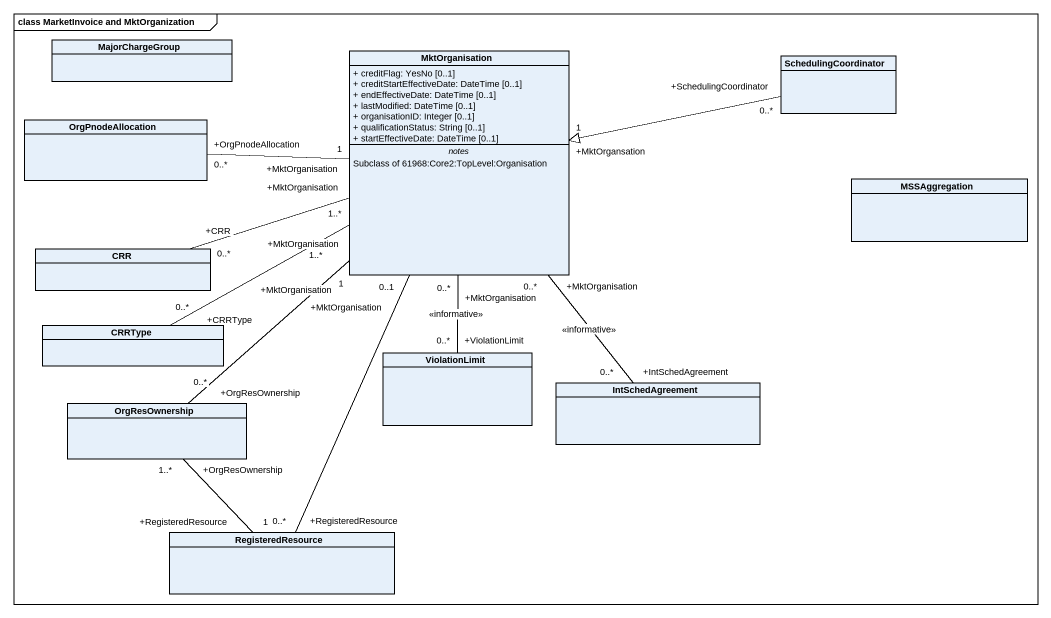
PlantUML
@startuml
mainframe class MarketInvoice and MktOrganization
hide circle
hide empty members
skinparam classAttributeIconSize 0
class MajorChargeGroup
class MktOrganisation {
  + creditFlag: YesNo [0..1]
  + creditStartEffectiveDate: DateTime [0..1]
  + endEffectiveDate: DateTime [0..1]
  + lastModified: DateTime [0..1]
  + organisationID: Integer [0..1]
  + qualificationStatus: String [0..1]
  + startEffectiveDate: DateTime [0..1]
  -- notes --
  Subclass of 61968:Core2:TopLevel:Organisation
}
class SchedulingCoordinator
class OrgPnodeAllocation
class MSSAggregation
class CRR
class CRRType
class ViolationLimit
class OrgResOwnership
class IntSchedAgreement
class RegisteredResource
SchedulingCoordinator "+SchedulingCoordinator\n0..*" -left- "+MktOrgansation\n1" MktOrganisation
SchedulingCoordinator -left-|> MktOrganisation
OrgPnodeAllocation "+OrgPnodeAllocation\n0..*" -right- "+MktOrganisation\n1" MktOrganisation
CRR "+CRR\n0..*" -right- "+MktOrganisation\n1..*" MktOrganisation
CRRType "+CRRType\n0..*" -right- "+MktOrganisation\n1..*" MktOrganisation
ViolationLimit "+ViolationLimit\n0..*" -up- "+MktOrganisation\n0..*" MktOrganisation : <<informative>>
OrgResOwnership "+OrgResOwnership\n0..*" -up- "+MktOrganisation\n1" MktOrganisation
IntSchedAgreement "+IntSchedAgreement\n0..*" -up- "+MktOrganisation\n0..*" MktOrganisation : <<informative>>
RegisteredResource "+RegisteredResource\n0..*" -up- "+MktOrganisation\n0..1" MktOrganisation
RegisteredResource "+RegisteredResource\n1" -up- "+OrgResOwnership\n1..*" OrgResOwnership
@enduml
